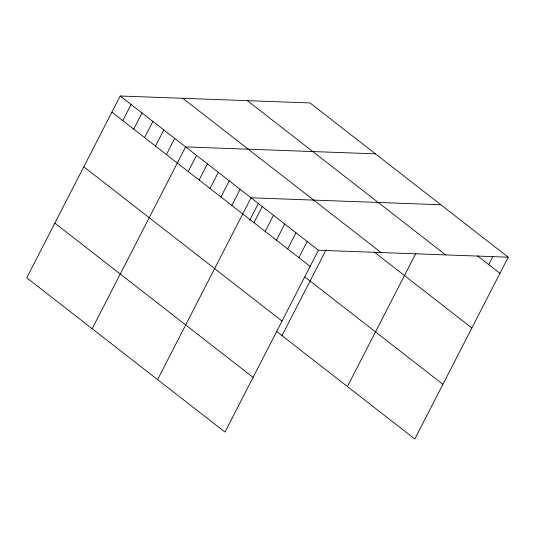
<?xml version="1.0" encoding="UTF-8"?>
<svg xmlns="http://www.w3.org/2000/svg" width="535" height="535" viewBox="0 0 535 535"><rect width="100%" height="100%" fill="white"/><g stroke="black" fill="none" stroke-linecap="round" stroke-linejoin="round"><path stroke-width="0.8" d="M508.25 257.195L310.012 102.941L120.188 96.006L26.75 277.805L224.988 432.059L318.419 250.253L508.25 257.195L414.812 438.994L276.227 331.158M122.796 120.622L131.088 104.486M133.696 129.109L141.989 112.972M144.604 137.595L152.896 121.452M155.504 146.075L163.797 129.938M166.405 154.561L174.698 138.425M92.167 328.711L185.605 146.904L375.43 153.846M188.213 171.528L196.505 155.391M199.114 180.014L207.406 163.877M210.021 188.494L218.313 172.357M220.922 196.98L229.214 180.843M231.822 205.46L240.115 189.323M157.584 379.616L251.022 197.81L440.847 204.745M249.624 220.44L258.385 203.394M253.958 222.687L262.257 206.55M265.193 231.428L273.485 215.291M276.428 240.168L284.72 224.031M287.663 248.909L295.955 232.772M298.898 257.649L307.19 241.512M281.998 335.646L326.089 249.852M347.416 386.551L415.922 253.256M488.722 264.591L492.869 256.519M477.487 255.85L499.957 273.332M247.371 100.654L445.608 254.901M182.83 98.293L381.067 252.547M374.313 252.099L471.857 328.002M120.188 96.006L318.419 250.253M111.889 112.143L310.126 266.39M304.963 276.983L442.913 384.324M83.794 166.813L282.032 321.06M54.844 223.135L253.082 377.389"/></g></svg>
